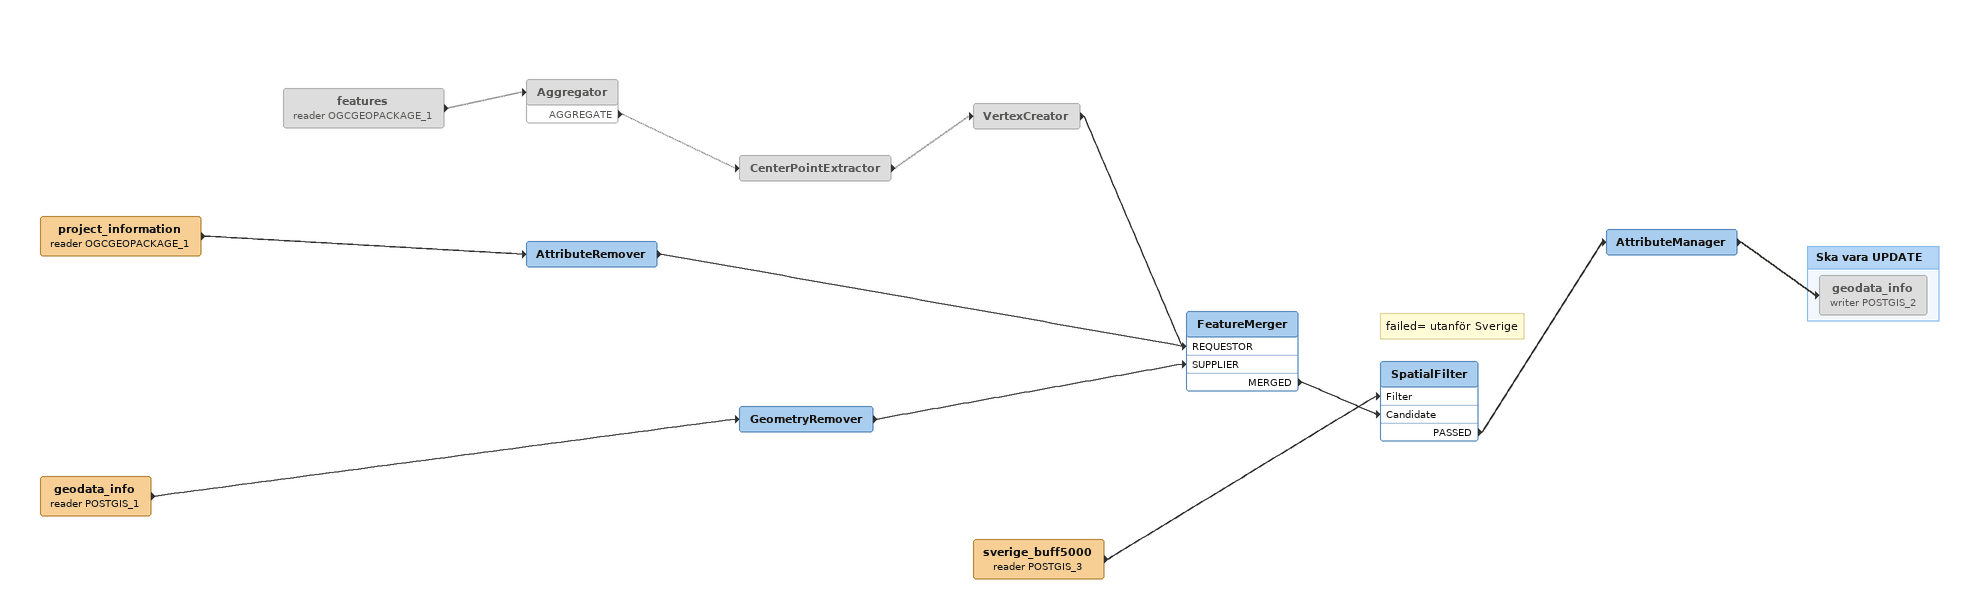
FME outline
project_information (reader OGCGEOPACKAGE_1)
    -> AttributeRemover
AttributeRemover
    -> FeatureMerger [REQUESTOR]
geodata_info (reader POSTGIS_1)
    -> GeometryRemover
GeometryRemover
    -> FeatureMerger [SUPPLIER]
features (reader OGCGEOPACKAGE_1) [off]
    -> Aggregator [off]
Aggregator [off]
    AGGREGATE -> CenterPointExtractor [off]
CenterPointExtractor [off]
    -> VertexCreator [off]
VertexCreator [off]
    -> FeatureMerger [REQUESTOR]
FeatureMerger
    MERGED -> SpatialFilter [Candidate]
sverige_buff5000 (reader POSTGIS_3)
    -> SpatialFilter [Filter]
Note: failed= utanför Sverige
SpatialFilter
    PASSED -> AttributeManager
AttributeManager
    -> geodata_info (writer POSTGIS_2)

Bookmark: Ska vara UPDATE
geodata_info (writer POSTGIS_2) [off]
